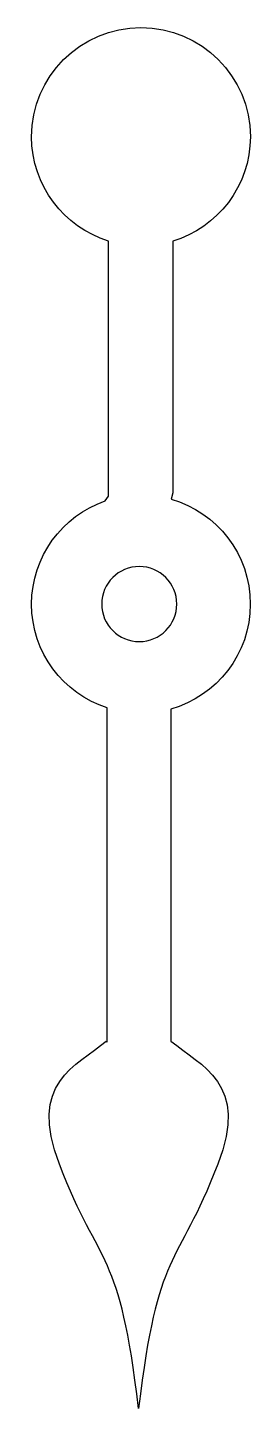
# Model space of a CAD drawing. Header units: centimetres. Extents: x -1.4 to 1.4, y -8.6 to 8.6.
import ezdxf

# ---------------------------------------------------------------- set-up
doc = ezdxf.new("R2010")
doc.units = ezdxf.units.CM
doc.header["$MEASUREMENT"] = 0
doc.layers.add('Camada 1', color=7, linetype='Continuous')

msp = doc.modelspace()

# ---------------------------------------------------------------- linework, layer by layer
at = {"layer": 'Camada 1'}
for points, knots in [([(-0.02947, -8.56352), (0.20879, -6.55904), (0.4354, -6.86302), (0.95163, -5.53579), (0.95163, -5.53579), (1.34409, -4.52654), (0.7415, -4.31643), (0.3701, -4.00711), (0.3701, -4.00711), (0.3701, -4.00711), (0.3701, 0.10989), (0.3701, 0.10989), (0.3701, 0.10989), (0.93803, 0.27118), (1.35403, 0.79352), (1.35403, 1.41296), (1.35403, 1.41296), (1.35403, 2.03068), (0.94012, 2.55186), (0.37452, 2.71429), (0.37452, 2.71429), (0.37452, 2.71429), (0.39254, 2.79168), (0.39254, 2.79168), (0.39254, 2.79168), (0.39254, 2.79168), (0.39254, 5.91334), (0.39254, 5.91334), (0.39254, 5.91334), (0.94896, 6.08162), (1.35406, 6.59829), (1.35406, 7.20951), (1.35406, 7.20951), (1.35401, 7.95728), (0.74758, 8.56352), (-0.00019, 8.56352), (-0.00019, 8.56352), (-0.74796, 8.56352), (-1.35401, 7.95728), (-1.35401, 7.20951), (-1.35401, 7.20951), (-1.35401, 6.60195), (-0.95388, 6.08784), (-0.40281, 5.91641), (-0.40281, 5.91641), (-0.40281, 5.91641), (-0.40281, 2.74974), (-0.40281, 2.74974), (-0.40281, 2.74974), (-0.40281, 2.74974), (-0.44533, 2.69188), (-0.44533, 2.69188), (-0.44533, 2.69188), (-0.97435, 2.50781), (-1.35401, 2.00481), (-1.35401, 1.41297), (-1.35401, 1.41297), (-1.35401, 0.81133), (-0.96155, 0.30106), (-0.41852, 0.12466), (-0.41852, 0.12466), (-0.41852, 0.12466), (-0.41852, -4.0211), (-0.41852, -4.0211), (-0.41852, -4.0211), (-0.41852, -4.0211), (-0.42905, -4.00689), (-0.42905, -4.00689), (-0.42905, -4.00689), (-0.80044, -4.31624), (-1.40303, -4.52635), (-1.01058, -5.5356), (-1.01058, -5.5356), (-0.49438, -6.8628), (-0.26779, -6.55885), (-0.02951, -8.56333), (-0.02951, -8.56333), (-0.02951, -8.56333), (-0.0295, -8.56352), (-0.0295, -8.56352), (-0.0295, -8.56352), (-0.0295, -8.56352), (-0.02947, -8.56352), (-0.02947, -8.56352)], [0, 0, 0, 0, 0.04545455, 0.04545455, 0.04545455, 0.04545455, 0.09090909, 0.09090909, 0.09090909, 0.09090909, 0.13636364, 0.13636364, 0.13636364, 0.13636364, 0.18181818, 0.18181818, 0.18181818, 0.18181818, 0.22727273, 0.22727273, 0.22727273, 0.22727273, 0.27272727, 0.27272727, 0.27272727, 0.27272727, 0.31818182, 0.31818182, 0.31818182, 0.31818182, 0.36363636, 0.36363636, 0.36363636, 0.36363636, 0.40909091, 0.40909091, 0.40909091, 0.40909091, 0.45454545, 0.45454545, 0.45454545, 0.45454545, 0.5, 0.5, 0.5, 0.5, 0.54545455, 0.54545455, 0.54545455, 0.54545455, 0.59090909, 0.59090909, 0.59090909, 0.59090909, 0.63636364, 0.63636364, 0.63636364, 0.63636364, 0.68181818, 0.68181818, 0.68181818, 0.68181818, 0.72727273, 0.72727273, 0.72727273, 0.72727273, 0.77272727, 0.77272727, 0.77272727, 0.77272727, 0.81818182, 0.81818182, 0.81818182, 0.81818182, 0.86363636, 0.86363636, 0.86363636, 0.86363636, 0.90909091, 0.90909091, 0.90909091, 0.90909091, 1, 1, 1, 1]), ([(-0.4867, 1.41297), (-0.4867, 1.67001), (-0.27831, 1.8784), (-0.02127, 1.8784), (-0.02127, 1.8784), (0.2358, 1.8784), (0.44419, 1.67001), (0.44419, 1.41297), (0.44419, 1.41297), (0.44419, 1.1559), (0.2358, 0.94751), (-0.02127, 0.94751), (-0.02127, 0.94751), (-0.27829, 0.94751), (-0.4867, 1.1559), (-0.4867, 1.41297)], [0, 0, 0, 0, 0.2, 0.2, 0.2, 0.2, 0.4, 0.4, 0.4, 0.4, 0.6, 0.6, 0.6, 0.6, 1, 1, 1, 1])]:
    msp.add_open_spline(points, degree=3, knots=knots, dxfattribs=at)

doc.saveas('drawing.dxf')
